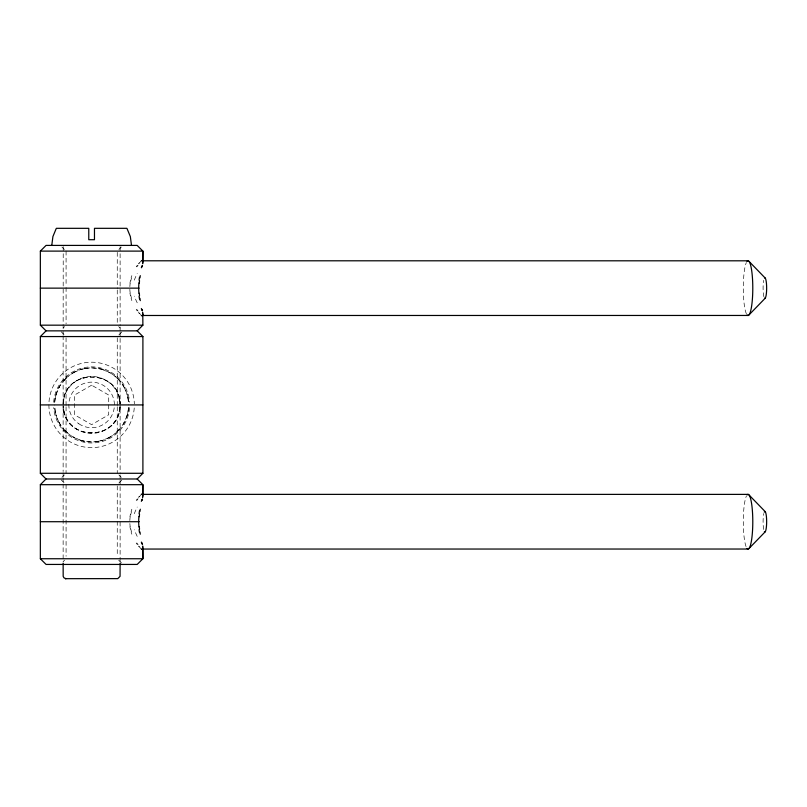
<?xml version="1.0" encoding="UTF-8"?>
<svg xmlns="http://www.w3.org/2000/svg" width="807" height="807" viewBox="0 0 807 807"><rect width="100%" height="100%" fill="white"/><g stroke="black" fill="none" stroke-linecap="round" stroke-linejoin="round"><path stroke-width="0.61" stroke-dasharray="4.04 3.03" d="M63.228 246.66L63.138 334.461M63.188 403.974C63.46 368.406 119.143 367.921 120.072 403.49M63.178 403.49L64.409 396.509M120.072 406.355C119.154 441.621 64.096 441.621 63.178 406.355M63.208 403.914C63.531 368.113 119.708 368.113 120.031 403.914M119.961 406.95C118.599 441.459 64.641 441.459 63.279 406.95M54.694 402.158L55.522 396.681M128.545 407.696L127.728 413.164M129.947 283.126L130.391 280.705M129.947 516.702L130.391 514.271M119.961 407.777L118.841 413.335M55.3 397.7L56.238 394.008M127.012 415.837L127.94 412.145M131.097 277.941L131.844 275.651M131.097 511.517L131.844 509.227M56.187 394.179L59.557 386.412M127.062 415.676L123.693 423.443M58.961 387.471L60.838 384.354M124.278 422.384L122.412 425.501M136.232 266.835L137.22 265.392M136.232 500.411L137.22 498.968M138.411 263.828L139.329 262.769M138.411 497.394L139.329 496.345M118.881 249.484L121.332 247.033M118.891 334.935L122.139 331.677M118.891 483.05L122.139 479.802M61.937 477.361L64.409 474.92M63.138 328.015L64.61 326.593M63.138 561.591L64.61 560.169M66.436 377.777L62.674 381.832L68.534 375.971L68.131 376.304M116.813 432.068L120.576 428.013L114.715 433.873L115.119 433.551M140.287 261.831L141.003 261.256M140.287 495.397L141.003 494.832M70.764 374.327L75.555 371.563M112.486 435.518L107.684 438.292M74.163 372.269L80.71 369.535M109.076 437.586L102.539 440.309M80.871 369.485L86.107 368.305M102.368 440.36L97.143 441.54M84.402 368.607L91.625 367.891L99.866 368.819M98.847 441.247L91.625 441.954L83.383 441.026M98.847 368.607L102.539 369.535M80.71 440.309L84.402 441.247M102.368 369.485L110.135 372.854M80.871 440.36L73.104 436.99M109.076 372.269L112.193 374.135M74.163 437.586L71.046 435.709M140.932 314.972L140.388 314.538M140.983 548.578L140.287 548.024M114.715 375.971L118.77 379.734M61.947 247.033L64.429 249.484M61.11 331.677L66.063 336.559M61.12 479.802L66.083 484.684L66.083 556.235M118.679 326.593L120.112 328.015M118.891 474.92L121.332 477.361M118.679 560.169L121.534 563.014M64.479 430.111L68.534 433.873L62.674 428.013L62.996 428.416M139.298 313.469L138.421 312.45M139.329 547.075L138.421 546.026M117.802 378.735L120.576 381.832L120.243 381.429M137.15 310.786L136.232 309.444M137.22 544.463L136.232 543.02M122.22 384.061L124.984 388.853M61.029 425.783L58.255 420.992M124.278 387.471L127.012 394.008M58.961 422.384L56.238 415.837M131.844 300.628L131.097 298.338M131.844 534.204L131.097 531.914M127.062 394.179L128.242 399.404M56.187 415.676L55.007 410.44M118.841 396.509L120.061 403.974M64.409 413.335L63.279 407.777M130.391 295.574L129.967 293.223M130.391 529.15L129.947 526.719M127.94 397.7L128.656 404.922M55.3 412.145L54.594 404.922M120.112 246.67L120.112 325.816M120.112 327.077L120.112 330.84M120.112 332.101L120.112 337.124M120.112 338.385L120.112 474.072M120.112 475.323L120.112 479.096M120.112 480.347L120.112 485.37M120.112 486.631L120.112 563.266M117.257 252.359L117.257 288.765M117.257 290.016L117.257 325.171M117.257 337.82L117.257 405.548M117.257 406.809L117.257 473.285M117.257 485.935L117.257 556.235M66.083 251.108L66.083 286.253M66.083 287.514L66.083 323.91M66.063 337.82L66.063 405.548M66.063 406.809L66.063 473.285M63.138 335.712L63.138 471.49M63.138 472.741L63.138 476.513M63.138 477.774L63.138 482.798M63.138 484.059L63.138 562.005M128.555 407.565A37.031 37.031 0 0 1 91.625 441.954A37.031 37.031 0 0 1 54.684 407.565M54.684 402.279A37.031 37.031 0 0 1 91.625 367.891A37.031 37.031 0 0 1 128.555 402.279M120.031 406.96A28.487 28.487 0 0 1 76.796 429.243A28.487 28.487 0 0 1 76.796 380.601A28.487 28.487 0 0 1 120.031 402.895M129.574 407.636A38.05 38.05 0 0 1 91.625 442.972A38.05 38.05 0 0 1 53.666 407.636M53.666 402.209A38.05 38.05 0 0 1 91.625 366.872A38.05 38.05 0 0 1 129.574 402.209M134.244 407.969A42.731 42.731 0 0 1 68.807 441.046A42.731 42.731 0 0 1 70.552 367.75A42.731 42.731 0 0 1 134.335 403.904M141.346 315.376A24.301 3.712 62.2 0 1 141.114 315.244M140.085 313.933A25.753 4.267 63.9 0 1 139.107 312.894M138.108 311.129A27.791 5.609 67.6 0 1 136.938 309.495M137.21 302.796A29.153 8.07 73.1 0 1 134.325 296.169M131.45 298.055A25.743 14.94 87.6 0 1 130.774 295.362M130.189 293.072A23.443 15.313 89.8 0 1 129.846 289.35M141.114 261.034A24.301 3.712 -62.2 0 1 141.346 260.893M139.107 263.385A25.753 4.267 -63.9 0 1 140.075 262.346M136.938 266.784A27.791 5.609 -67.6 0 1 138.098 265.14M134.325 280.11A29.153 8.07 -73.1 0 1 137.21 273.482M130.774 280.917A25.743 14.94 -87.6 0 1 131.45 278.223M129.866 286.616A23.443 15.313 -89.8 0 1 130.189 283.207M746.374 313.762A27.347 4.751 -90 0 1 743.287 288.139A27.347 4.751 -90 0 1 746.374 262.517M763.906 296.764A10.259 1.785 -90 0 1 763.704 280.382M141.346 548.952A24.301 3.712 62.2 0 1 141.114 548.821M140.085 547.509A25.753 4.267 63.9 0 1 139.107 546.46M138.108 544.705A27.791 5.609 67.6 0 1 136.938 543.061M137.21 536.373A29.153 8.07 73.1 0 1 134.325 529.735M131.45 531.631A25.743 14.94 87.6 0 1 130.774 528.938M130.189 526.648A23.443 15.313 89.8 0 1 129.877 523.531M141.114 494.6A24.301 3.712 -62.2 0 1 141.346 494.469M139.107 496.961A25.753 4.267 -63.9 0 1 140.075 495.922M136.938 500.36A27.791 5.609 -67.6 0 1 138.098 498.716M134.325 513.686A29.153 8.07 -73.1 0 1 137.21 507.058M130.774 514.493A25.743 14.94 -87.6 0 1 131.45 511.799M129.846 520.495A23.443 15.313 -89.8 0 1 130.189 516.783M746.061 546.581A27.347 4.751 -90 0 1 743.297 520.737A27.347 4.751 -90 0 1 746.374 496.093M763.704 529.463A10.259 1.785 -90 0 1 763.805 513.504M91.625 385.191L74.526 395.057L74.526 414.788L91.625 424.664L108.713 414.788L108.713 395.057L91.625 385.191M78.854 423.796A22.788 22.788 0 0 0 114.352 406.546A22.788 22.788 0 0 0 81.668 384.425A22.788 22.788 0 0 0 78.854 423.796"/><path stroke-width="1.21" d="M142.758 546.026L142.889 558.747L137.19 564.436L46.07 564.436L40.35 558.747L40.35 484.684L46.06 478.985L137.2 478.985L142.9 473.285L142.9 336.559L137.2 330.86L46.049 330.86L40.35 336.559L40.35 473.285L46.049 478.985M46.06 330.86L40.35 325.171L40.35 251.108L46.06 245.409L137.17 245.409L142.889 251.108L142.768 263.748M142.879 261.872L142.889 251.108L40.38 251.108M51.779 245.409L52.909 236.562L56.319 228.32L88.77 228.32L88.77 239.709L94.469 239.709L94.469 228.32L126.921 228.32L130.341 236.562L131.501 245.409M139.288 283.126L139.53 280.695M139.288 516.702L139.53 514.271M142.869 314.488L142.859 314.579A29.153 5.548 85.6 0 1 141.407 315.759M142.758 497.394L142.889 484.684L137.19 478.985M139.904 277.941L140.297 275.651M139.904 511.517L140.297 509.217M142.466 265.483L142.183 266.835M142.486 498.968L142.183 500.411M749.037 314.871L765.218 298.197M749.037 548.447L765.218 531.773M137.19 330.86L142.889 325.171L142.758 312.45M142.113 260.792L748.24 260.812M40.35 288.139L139.086 288.139M142.113 315.487L748.24 315.456M40.38 325.171L142.869 325.171M40.35 336.559L142.9 336.559M40.35 404.922L142.9 404.922M40.35 473.285L142.9 473.285M40.38 484.684L142.869 484.684L142.849 495.226A29.153 5.548 -85.6 0 0 141.407 494.086M142.113 494.368L748.24 494.388M40.35 521.715L139.086 521.715M142.113 549.053L748.24 549.032M40.38 558.747L142.869 558.747L142.849 548.195A29.153 5.548 85.6 0 1 141.407 549.335M749.037 261.407L765.218 278.082M749.037 494.984L765.218 511.658M142.183 309.444L142.486 310.887M142.183 543.02L142.486 544.453M140.297 300.628L139.904 298.328M140.297 534.204L139.904 531.904M139.53 295.574L139.298 293.223M139.53 529.15L139.288 526.719M120.112 563.266L120.061 576.349L117.772 578.629L65.982 578.68L63.975 577.842L63.178 576.349L63.138 563.266M138.925 293.365A23.443 9.008 90 0 1 138.693 288.139A23.443 9.008 -90 0 1 138.925 282.914M139.51 298.993A25.743 7.818 88.9 0 1 139.086 296.098M141.376 308.506A27.791 2.764 70.1 0 1 141.78 310.241M142.577 312.955A25.753 3.642 65.1 0 1 142.668 314.044M142.668 314.891A24.301 3.712 62.2 0 1 142.435 315.376M139.086 280.17A25.743 7.818 -88.9 0 1 139.51 277.275M141.407 260.51A29.153 5.548 -85.6 0 1 142.859 261.619M141.78 266.028A27.791 2.764 -70.1 0 1 141.376 267.773M142.668 262.235A25.753 3.642 -65.1 0 1 142.577 263.314M142.435 260.903A24.301 3.712 -62.2 0 1 142.668 261.387M747.03 261.418A27.347 4.751 -90 0 1 752.79 288.139A27.347 4.751 -90 0 1 747.03 314.861M764.612 277.991A10.259 1.785 -90 0 1 766.65 288.502A10.259 1.785 -90 0 1 764.491 298.156M138.925 526.941A23.443 9.008 90 0 1 138.693 521.715M138.693 521.705A23.443 9.008 -90 0 1 138.925 516.48M139.51 532.57A25.743 7.818 88.9 0 1 139.086 529.674M141.376 542.082A27.791 2.764 70.1 0 1 141.78 543.817M142.577 546.531A25.753 3.642 65.1 0 1 142.668 547.62M142.668 548.467A24.301 3.712 62.2 0 1 142.435 548.942M139.086 513.746A25.743 7.818 -88.9 0 1 139.51 510.851M141.78 499.604A27.791 2.764 -70.1 0 1 141.376 501.339M142.668 495.811A25.753 3.642 -65.1 0 1 142.577 496.89M142.435 494.479A24.301 3.712 -62.2 0 1 142.668 494.963M747.03 494.994A27.347 4.751 -90 0 1 752.79 521.715A27.347 4.751 -90 0 1 747.03 548.427M764.249 512.102A10.259 1.785 -90 0 1 766.65 521.342A10.259 1.785 -90 0 1 764.37 531.551M65.498 578.629L66.013 578.68L65.468 578.629"/></g></svg>
